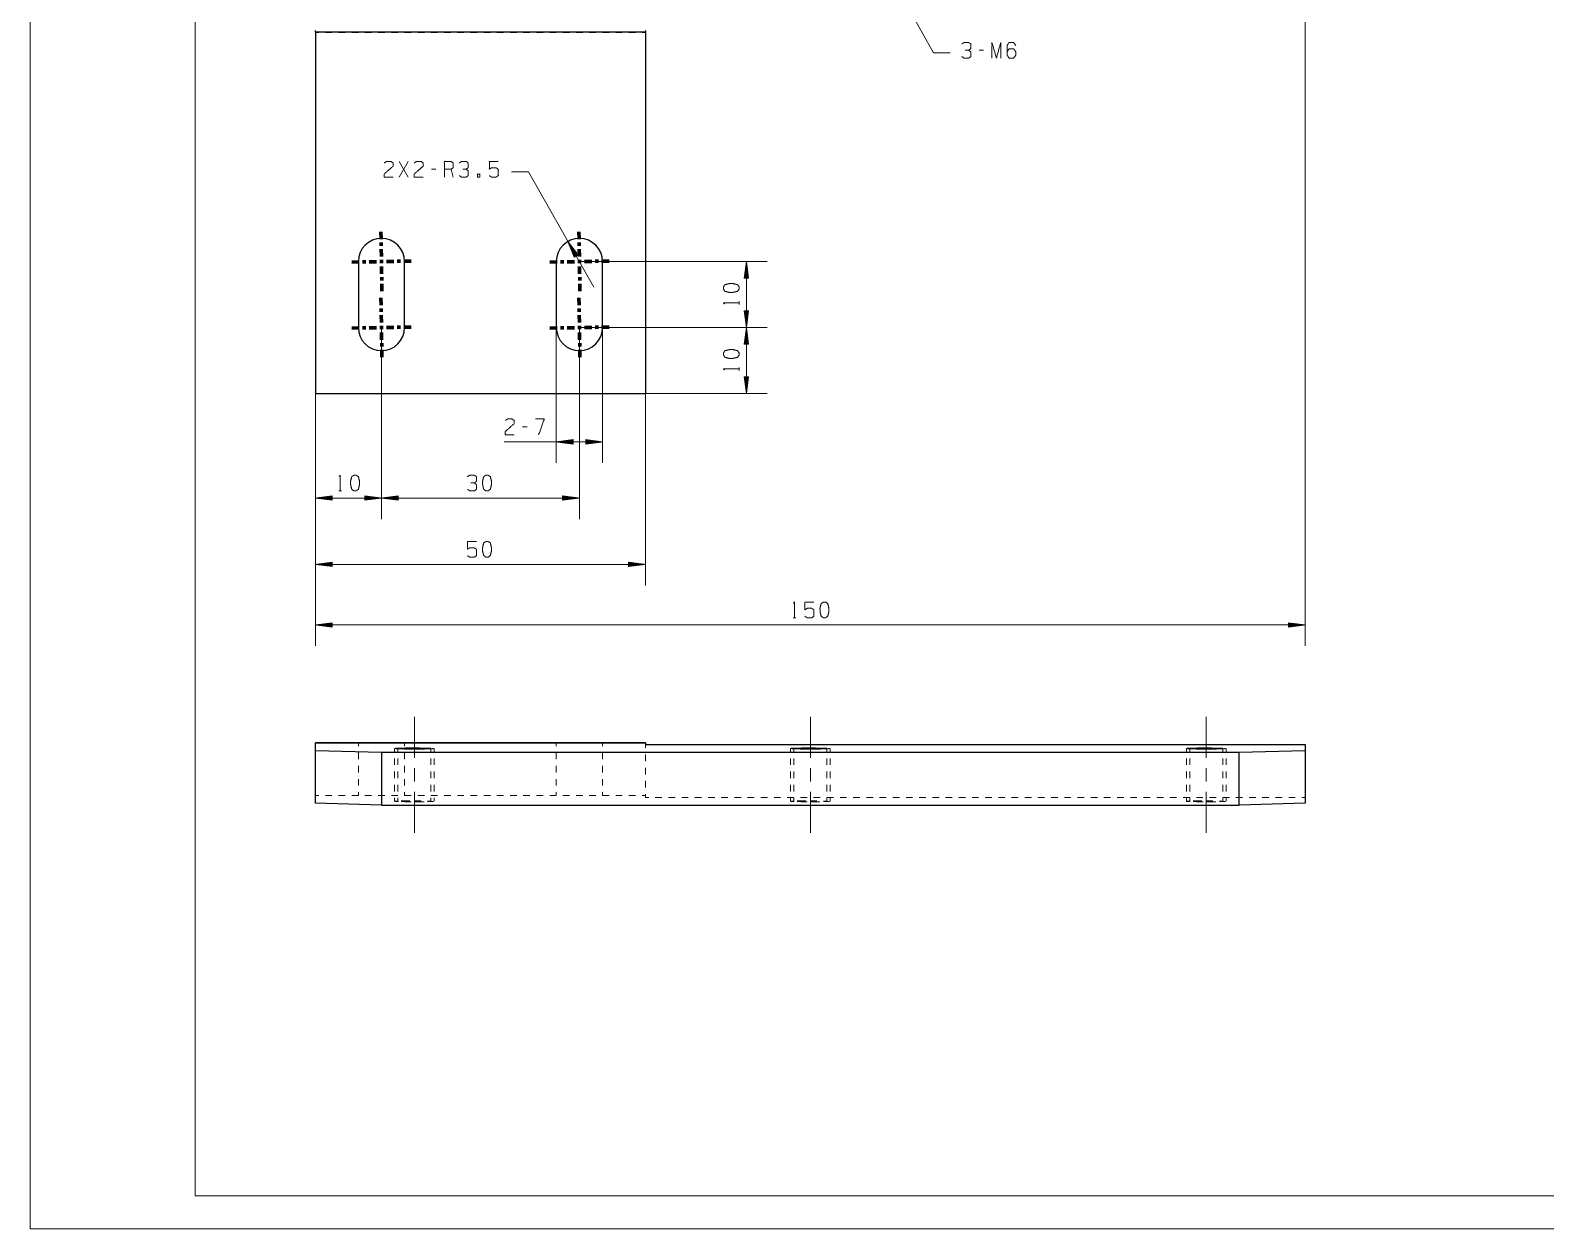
# Model space of a CAD drawing. Header units: millimetres. Extents: x 0 to 420, y 0 to 297.
# Drawn here: x 0 to 229.7, y 0 to 181.5 of the extents above; entities that cross this region are included whole.
import ezdxf

# ---------------------------------------------------------------- set-up
doc = ezdxf.new("R2010")
doc.units = ezdxf.units.MM
doc.layers.add('1', color=7, linetype='Continuous', true_color=0xffffff)

msp = doc.modelspace()

# ---------------------------------------------------------------- linework, layer by layer
at = {"layer": '1', "color": 132, "linetype": 'Continuous', "lineweight": 18}
for p, q in [((0, 297), (0, 0)), ((25, 292), (25, 5)), ((25, 5), (415, 5)), ((0, 0), (420, 0))]:
    msp.add_line(p, q, dxfattribs=at)
at = {"layer": '1', "color": 13, "linetype": 'Continuous', "lineweight": 18}
for p, q in [((136.89, 178.13), (119.69, 208.64)), ((193.22, 191.26), (193.22, 88.28)), ((136.89, 178.13), (139.43, 178.13)), ((75.49, 160.1), (72.95, 160.1)), ((85.41, 142.64), (75.49, 160.1)), ((83.04, 147.5), (81.49, 149.54)), ((81.49, 149.54), (82.45, 147.17)), ((82.72, 147.32), (81.56, 149.36)), ((82.77, 147.34), (81.61, 149.38)), ((82.68, 147.29), (81.71, 149)), ((82.81, 147.37), (81.84, 149.07)), ((82.63, 147.27), (81.86, 148.64)), ((82.59, 147.24), (82, 148.28)), ((82.86, 147.39), (82.08, 148.76)), ((82.55, 147.22), (82.15, 147.92)), ((82.5, 147.19), (82.3, 147.56)), ((82.9, 147.42), (82.31, 148.45)), ((82.46, 147.17), (82.44, 147.2)), ((82.46, 147.17), (82.44, 147.2)), ((82.45, 147.17), (83.04, 147.5)), ((82.94, 147.44), (82.55, 148.14)), ((82.99, 147.47), (82.78, 147.83)), ((83.03, 147.49), (83.02, 147.52)), ((83.03, 147.49), (83.02, 147.52)), ((83.22, 146.5), (111.7, 146.5)), ((108.53, 146.5), (108.19, 143.96)), ((108.3, 143.96), (108.3, 144.76)), ((108.35, 143.96), (108.35, 145.15)), ((108.4, 143.96), (108.4, 145.53)), ((108.45, 143.96), (108.45, 145.92)), ((108.5, 143.96), (108.5, 146.3)), ((108.86, 143.96), (108.53, 146.5)), ((108.53, 136.5), (108.53, 146.5)), ((108.55, 143.96), (108.55, 146.3)), ((108.6, 143.96), (108.6, 145.92)), ((108.65, 143.96), (108.65, 145.53)), ((108.7, 143.96), (108.7, 145.15)), ((108.76, 143.96), (108.76, 144.76)), ((108.19, 143.96), (108.86, 143.96)), ((108.2, 143.96), (108.2, 143.99)), ((108.2, 143.96), (108.2, 143.99)), ((108.25, 143.96), (108.25, 144.37)), ((108.81, 143.96), (108.81, 144.37)), ((108.86, 143.96), (108.86, 143.99)), ((108.86, 143.96), (108.86, 143.99)), ((108.19, 139.04), (108.53, 136.5)), ((108.86, 139.04), (108.19, 139.04)), ((108.2, 139.04), (108.2, 139)), ((108.2, 139.04), (108.2, 139)), ((108.25, 139.04), (108.25, 138.62)), ((108.3, 139.04), (108.3, 138.23)), ((108.35, 139.04), (108.35, 137.85)), ((108.4, 139.04), (108.4, 137.46)), ((108.45, 139.04), (108.45, 137.07)), ((108.5, 139.04), (108.5, 136.69)), ((108.53, 136.5), (108.86, 139.04)), ((108.55, 139.04), (108.55, 136.69)), ((108.6, 139.04), (108.6, 137.07)), ((108.65, 139.04), (108.65, 137.46)), ((108.7, 139.04), (108.7, 137.85)), ((108.76, 139.04), (108.76, 138.23)), ((108.81, 139.04), (108.81, 138.62)), ((108.86, 139.04), (108.86, 139)), ((108.86, 139.04), (108.86, 139)), ((53.22, 136.5), (53.22, 107.5)), ((53.22, 136.5), (53.22, 107.5)), ((79.72, 136.5), (79.72, 116.01)), ((83.22, 136.5), (111.7, 136.5)), ((83.22, 136.5), (111.7, 136.5)), ((83.22, 136.5), (83.22, 107.5)), ((86.72, 136.5), (86.72, 116.01)), ((108.53, 136.5), (108.19, 133.96)), ((108.4, 133.96), (108.4, 135.53)), ((108.45, 133.96), (108.45, 135.92)), ((108.5, 133.96), (108.5, 136.3)), ((108.86, 133.96), (108.53, 136.5)), ((108.53, 136.5), (108.53, 126.5)), ((108.55, 133.96), (108.55, 136.3)), ((108.6, 133.96), (108.6, 135.92)), ((108.65, 133.96), (108.65, 135.53)), ((108.19, 133.96), (108.86, 133.96)), ((108.2, 133.96), (108.2, 133.99)), ((108.2, 133.96), (108.2, 133.99)), ((108.25, 133.96), (108.25, 134.37)), ((108.3, 133.96), (108.3, 134.76)), ((108.35, 133.96), (108.35, 135.15)), ((108.7, 133.96), (108.7, 135.15)), ((108.76, 133.96), (108.76, 134.76)), ((108.81, 133.96), (108.81, 134.37)), ((108.86, 133.96), (108.86, 133.99)), ((108.86, 133.96), (108.86, 133.99)), ((108.19, 129.04), (108.53, 126.5)), ((108.86, 129.04), (108.19, 129.04)), ((108.2, 129.04), (108.2, 129)), ((108.2, 129.04), (108.2, 129)), ((108.25, 129.04), (108.25, 128.62)), ((108.3, 129.04), (108.3, 128.23)), ((108.35, 129.04), (108.35, 127.85)), ((108.4, 129.04), (108.4, 127.46)), ((108.45, 129.04), (108.45, 127.07)), ((108.5, 129.04), (108.5, 126.69)), ((108.53, 126.5), (108.86, 129.04)), ((108.55, 129.04), (108.55, 126.69)), ((108.6, 129.04), (108.6, 127.07)), ((108.65, 129.04), (108.65, 127.46)), ((108.7, 129.04), (108.7, 127.85)), ((108.76, 129.04), (108.76, 128.23)), ((108.81, 129.04), (108.81, 128.62)), ((108.86, 129.04), (108.86, 129)), ((108.86, 129.04), (108.86, 129)), ((43.22, 126.5), (43.22, 88.28)), ((43.22, 126.5), (43.22, 97.45)), ((43.22, 126.5), (43.22, 107.5)), ((93.22, 126.5), (111.7, 126.5)), ((93.22, 126.5), (93.22, 97.45)), ((82.26, 119.52), (79.72, 119.18)), ((82.26, 119.46), (81.84, 119.46)), ((82.26, 119.51), (82.23, 119.51)), ((82.26, 119.51), (82.23, 119.51)), ((82.26, 118.85), (82.26, 119.52)), ((84.18, 119.52), (84.18, 118.85)), ((86.72, 119.18), (84.18, 119.52)), ((84.18, 119.51), (84.21, 119.51)), ((84.18, 119.51), (84.21, 119.51)), ((84.18, 119.46), (84.6, 119.46)), ((86.72, 119.18), (71.82, 119.18)), ((79.72, 119.18), (82.26, 118.85)), ((82.26, 119.21), (79.91, 119.21)), ((82.26, 119.16), (79.91, 119.16)), ((82.26, 119.26), (80.3, 119.26)), ((82.26, 119.11), (80.3, 119.11)), ((82.26, 119.31), (80.68, 119.31)), ((82.26, 119.05), (80.68, 119.05)), ((82.26, 119.36), (81.07, 119.36)), ((82.26, 119), (81.07, 119)), ((82.26, 119.41), (81.46, 119.41)), ((82.26, 118.95), (81.46, 118.95)), ((82.26, 118.9), (81.84, 118.9)), ((82.26, 118.85), (82.23, 118.85)), ((82.26, 118.85), (82.23, 118.85)), ((84.18, 119.41), (84.98, 119.41)), ((84.18, 119.36), (85.37, 119.36)), ((84.18, 119.31), (85.75, 119.31)), ((84.18, 119.26), (86.14, 119.26)), ((84.18, 119.21), (86.53, 119.21)), ((84.18, 118.85), (86.72, 119.18)), ((84.18, 119.16), (86.53, 119.16)), ((84.18, 119.11), (86.14, 119.11)), ((84.18, 119.05), (85.75, 119.05)), ((84.18, 119), (85.37, 119)), ((84.18, 118.95), (84.98, 118.95)), ((84.18, 118.9), (84.6, 118.9)), ((84.18, 118.85), (84.21, 118.85)), ((84.18, 118.85), (84.21, 118.85)), ((45.76, 111.01), (43.22, 110.67)), ((43.22, 110.67), (45.76, 110.34)), ((53.22, 110.67), (43.22, 110.67)), ((45.76, 110.7), (43.41, 110.7)), ((45.76, 110.65), (43.41, 110.65)), ((45.76, 110.75), (43.8, 110.75)), ((45.76, 110.59), (43.8, 110.59)), ((45.76, 110.8), (44.18, 110.8)), ((45.76, 110.54), (44.18, 110.54)), ((45.76, 110.85), (44.57, 110.85)), ((45.76, 110.49), (44.57, 110.49)), ((45.76, 110.9), (44.96, 110.9)), ((45.76, 110.44), (44.96, 110.44)), ((45.76, 110.95), (45.34, 110.95)), ((45.76, 110.39), (45.34, 110.39)), ((45.76, 111), (45.73, 111)), ((45.76, 111), (45.73, 111)), ((45.76, 110.34), (45.73, 110.34)), ((45.76, 110.34), (45.73, 110.34)), ((45.76, 110.34), (45.76, 111.01)), ((50.68, 111.01), (50.68, 110.34)), ((53.22, 110.67), (50.68, 111.01)), ((50.68, 111), (50.71, 111)), ((50.68, 111), (50.71, 111)), ((50.68, 110.95), (51.1, 110.95)), ((50.68, 110.9), (51.48, 110.9)), ((50.68, 110.85), (51.87, 110.85)), ((50.68, 110.8), (52.25, 110.8)), ((50.68, 110.75), (52.64, 110.75)), ((50.68, 110.7), (53.03, 110.7)), ((50.68, 110.34), (53.22, 110.67)), ((50.68, 110.65), (53.03, 110.65)), ((50.68, 110.59), (52.64, 110.59)), ((50.68, 110.54), (52.25, 110.54)), ((50.68, 110.49), (51.87, 110.49)), ((50.68, 110.44), (51.48, 110.44)), ((50.68, 110.39), (51.1, 110.39)), ((50.68, 110.34), (50.71, 110.34)), ((50.68, 110.34), (50.71, 110.34)), ((55.76, 111.01), (53.22, 110.67)), ((53.22, 110.67), (55.76, 110.34)), ((53.22, 110.67), (83.22, 110.67)), ((55.76, 110.7), (53.41, 110.7)), ((55.76, 110.65), (53.41, 110.65)), ((55.76, 110.75), (53.8, 110.75)), ((55.76, 110.59), (53.8, 110.59)), ((55.76, 110.8), (54.18, 110.8)), ((55.76, 110.54), (54.18, 110.54)), ((55.76, 110.85), (54.57, 110.85)), ((55.76, 110.49), (54.57, 110.49)), ((55.76, 110.9), (54.96, 110.9)), ((55.76, 110.44), (54.96, 110.44)), ((55.76, 110.95), (55.34, 110.95)), ((55.76, 110.39), (55.34, 110.39)), ((55.76, 111), (55.73, 111)), ((55.76, 111), (55.73, 111)), ((55.76, 110.34), (55.73, 110.34)), ((55.76, 110.34), (55.73, 110.34)), ((55.76, 110.34), (55.76, 111.01)), ((80.68, 111.01), (80.68, 110.34)), ((83.22, 110.67), (80.68, 111.01)), ((80.68, 111), (80.71, 111)), ((80.68, 111), (80.71, 111)), ((80.68, 110.95), (81.1, 110.95)), ((80.68, 110.9), (81.48, 110.9)), ((80.68, 110.85), (81.87, 110.85)), ((80.68, 110.8), (82.25, 110.8)), ((80.68, 110.75), (82.64, 110.75)), ((80.68, 110.7), (83.03, 110.7)), ((80.68, 110.34), (83.22, 110.67)), ((80.68, 110.65), (83.03, 110.65)), ((80.68, 110.59), (82.64, 110.59)), ((80.68, 110.54), (82.25, 110.54)), ((80.68, 110.49), (81.87, 110.49)), ((80.68, 110.44), (81.48, 110.44)), ((80.68, 110.39), (81.1, 110.39)), ((80.68, 110.34), (80.71, 110.34)), ((80.68, 110.34), (80.71, 110.34)), ((45.76, 100.96), (43.22, 100.63)), ((43.22, 100.63), (45.76, 100.29)), ((93.22, 100.63), (43.22, 100.63)), ((45.76, 100.65), (43.41, 100.65)), ((45.76, 100.6), (43.41, 100.6)), ((45.76, 100.7), (43.8, 100.7)), ((45.76, 100.55), (43.8, 100.55)), ((45.76, 100.75), (44.18, 100.75)), ((45.76, 100.5), (44.18, 100.5)), ((45.76, 100.81), (44.57, 100.81)), ((45.76, 100.45), (44.57, 100.45)), ((45.76, 100.86), (44.96, 100.86)), ((45.76, 100.4), (44.96, 100.4)), ((45.76, 100.91), (45.34, 100.91)), ((45.76, 100.35), (45.34, 100.35)), ((45.76, 100.96), (45.73, 100.96)), ((45.76, 100.96), (45.73, 100.96)), ((45.76, 100.3), (45.73, 100.3)), ((45.76, 100.3), (45.73, 100.3)), ((45.76, 100.29), (45.76, 100.96)), ((90.68, 100.96), (90.71, 100.96)), ((90.68, 100.96), (90.71, 100.96)), ((90.68, 100.96), (90.68, 100.29)), ((93.22, 100.63), (90.68, 100.96)), ((90.68, 100.91), (91.1, 100.91)), ((90.68, 100.86), (91.48, 100.86)), ((90.68, 100.81), (91.87, 100.81)), ((90.68, 100.75), (92.25, 100.75)), ((90.68, 100.7), (92.64, 100.7)), ((90.68, 100.65), (93.03, 100.65)), ((90.68, 100.29), (93.22, 100.63)), ((90.68, 100.6), (93.03, 100.6)), ((90.68, 100.55), (92.64, 100.55)), ((90.68, 100.5), (92.25, 100.5)), ((90.68, 100.45), (91.87, 100.45)), ((90.68, 100.4), (91.48, 100.4)), ((90.68, 100.35), (91.1, 100.35)), ((90.68, 100.3), (90.71, 100.3)), ((90.68, 100.3), (90.71, 100.3)), ((45.76, 91.78), (43.22, 91.45)), ((43.22, 91.45), (45.76, 91.12)), ((43.22, 91.45), (193.22, 91.45)), ((45.76, 91.48), (43.41, 91.48)), ((45.76, 91.43), (43.41, 91.43)), ((45.76, 91.53), (43.8, 91.53)), ((45.76, 91.37), (43.8, 91.37)), ((45.76, 91.58), (44.18, 91.58)), ((45.76, 91.32), (44.18, 91.32)), ((45.76, 91.63), (44.57, 91.63)), ((45.76, 91.27), (44.57, 91.27)), ((45.76, 91.68), (44.96, 91.68)), ((45.76, 91.22), (44.96, 91.22)), ((45.76, 91.73), (45.34, 91.73)), ((45.76, 91.17), (45.34, 91.17)), ((45.76, 91.78), (45.73, 91.78)), ((45.76, 91.78), (45.73, 91.78)), ((45.76, 91.12), (45.73, 91.12)), ((45.76, 91.12), (45.73, 91.12)), ((45.76, 91.12), (45.76, 91.78)), ((190.68, 91.78), (190.71, 91.78)), ((190.68, 91.78), (190.71, 91.78)), ((190.68, 91.78), (190.68, 91.12)), ((193.22, 91.45), (190.68, 91.78)), ((190.68, 91.73), (191.1, 91.73)), ((190.68, 91.68), (191.48, 91.68)), ((190.68, 91.63), (191.87, 91.63)), ((190.68, 91.58), (192.25, 91.58)), ((190.68, 91.53), (192.64, 91.53)), ((190.68, 91.48), (193.03, 91.48)), ((190.68, 91.12), (193.22, 91.45)), ((190.68, 91.43), (193.03, 91.43)), ((190.68, 91.37), (192.64, 91.37)), ((190.68, 91.32), (192.25, 91.32)), ((190.68, 91.27), (191.87, 91.27)), ((190.68, 91.22), (191.48, 91.22)), ((190.68, 91.17), (191.1, 91.17)), ((190.68, 91.12), (190.71, 91.12)), ((190.68, 91.12), (190.71, 91.12))]:
    msp.add_line(p, q, dxfattribs=at)
at = {"layer": '1', "color": 30, "linetype": 'Continuous', "lineweight": 25}
for p, q in [((93.22, 181.24), (43.22, 181.24)), ((43.22, 181.24), (43.22, 126.5)), ((93.22, 181.24), (93.22, 126.5)), ((49.72, 146.5), (49.72, 136.5)), ((56.72, 136.5), (56.72, 146.5)), ((79.72, 146.5), (79.72, 136.5)), ((86.72, 136.5), (86.72, 146.5)), ((43.22, 126.5), (93.22, 126.5)), ((43.22, 73.61), (93.22, 73.61)), ((93.22, 73.6), (43.22, 73.6)), ((43.22, 72.45), (43.22, 73.6)), ((93.22, 73.6), (93.22, 73.32)), ((43.22, 64.45), (43.22, 72.45)), ((43.22, 72.45), (53.22, 72.16)), ((53.22, 72.16), (53.22, 64.16)), ((53.22, 72.16), (183.22, 72.16)), ((93.22, 73.32), (193.22, 73.32)), ((183.22, 72.16), (193.22, 72.45)), ((183.22, 64.16), (183.22, 72.16)), ((193.22, 73.32), (193.22, 72.45)), ((193.22, 72.45), (193.22, 64.45)), ((53.22, 64.16), (43.22, 64.45)), ((193.22, 64.45), (183.22, 64.16)), ((53.22, 64.16), (183.22, 64.16))]:
    msp.add_line(p, q, dxfattribs=at)
at = {"layer": '1', "color": 43, "linetype": 'Continuous', "lineweight": 18}
for p, q in [((43.22, 181.21), (43.72, 181.21)), ((44.72, 181.21), (45.72, 181.21)), ((46.72, 181.21), (47.72, 181.21)), ((48.72, 181.21), (49.72, 181.21)), ((50.72, 181.21), (51.72, 181.21)), ((52.72, 181.21), (53.72, 181.21)), ((54.72, 181.21), (55.72, 181.21)), ((56.72, 181.21), (57.72, 181.21)), ((58.72, 181.21), (59.72, 181.21)), ((60.72, 181.21), (61.72, 181.21)), ((62.72, 181.21), (63.72, 181.21)), ((64.72, 181.21), (65.72, 181.21)), ((66.72, 181.21), (67.72, 181.21)), ((68.72, 181.21), (69.72, 181.21)), ((70.72, 181.21), (71.72, 181.21)), ((72.72, 181.21), (73.72, 181.21)), ((74.72, 181.21), (75.72, 181.21)), ((76.72, 181.21), (77.72, 181.21)), ((78.72, 181.21), (79.72, 181.21)), ((80.72, 181.21), (81.72, 181.21)), ((82.72, 181.21), (83.72, 181.21)), ((84.72, 181.21), (85.72, 181.21)), ((86.72, 181.21), (87.72, 181.21)), ((88.72, 181.21), (89.72, 181.21)), ((90.72, 181.21), (91.72, 181.21)), ((92.72, 181.21), (93.22, 181.21)), ((49.72, 73.61), (49.72, 73.11)), ((56.72, 73.61), (56.72, 73.11)), ((79.72, 73.61), (79.72, 73.11)), ((86.72, 73.61), (86.72, 73.11)), ((49.72, 72.11), (49.72, 71.11)), ((55.22, 72.74), (55.22, 72.24)), ((55.22, 71.24), (55.22, 70.24)), ((55.72, 72.74), (55.72, 72.24)), ((55.72, 71.24), (55.72, 70.24)), ((56.72, 72.11), (56.72, 71.11)), ((60.72, 72.24), (60.72, 72.74)), ((60.72, 70.24), (60.72, 71.24)), ((61.22, 72.74), (61.22, 72.24)), ((61.22, 71.24), (61.22, 70.24)), ((79.72, 72.11), (79.72, 71.11)), ((86.72, 72.11), (86.72, 71.11)), ((93.22, 73.32), (93.22, 72.82)), ((93.22, 71.82), (93.22, 70.82)), ((115.22, 72.74), (115.22, 72.24)), ((115.22, 71.24), (115.22, 70.24)), ((115.72, 72.74), (115.72, 72.24)), ((115.72, 71.24), (115.72, 70.24)), ((120.72, 72.24), (120.72, 72.74)), ((120.72, 70.24), (120.72, 71.24)), ((121.22, 72.74), (121.22, 72.24)), ((121.22, 71.24), (121.22, 70.24)), ((175.22, 72.74), (175.22, 72.24)), ((175.22, 71.24), (175.22, 70.24)), ((175.72, 72.74), (175.72, 72.24)), ((175.72, 71.24), (175.72, 70.24)), ((180.72, 72.24), (180.72, 72.74)), ((180.72, 70.24), (180.72, 71.24)), ((181.22, 72.74), (181.22, 72.24)), ((181.22, 71.24), (181.22, 70.24)), ((49.72, 70.11), (49.72, 69.11)), ((55.22, 69.24), (55.22, 68.24)), ((55.72, 69.24), (55.72, 68.24)), ((56.72, 70.11), (56.72, 69.11)), ((60.72, 68.24), (60.72, 69.24)), ((61.22, 69.24), (61.22, 68.24)), ((79.72, 70.11), (79.72, 69.11)), ((86.72, 70.11), (86.72, 69.11)), ((93.22, 69.82), (93.22, 68.82)), ((115.22, 69.24), (115.22, 68.24)), ((115.72, 69.24), (115.72, 68.24)), ((120.72, 68.24), (120.72, 69.24)), ((121.22, 69.24), (121.22, 68.24)), ((175.22, 69.24), (175.22, 68.24)), ((175.72, 69.24), (175.72, 68.24)), ((180.72, 68.24), (180.72, 69.24)), ((181.22, 69.24), (181.22, 68.24)), ((49.72, 68.11), (49.72, 67.11)), ((55.22, 67.24), (55.22, 66.24)), ((55.72, 67.24), (55.72, 66.24)), ((56.72, 68.11), (56.72, 67.11)), ((60.72, 66.24), (60.72, 67.24)), ((61.22, 67.24), (61.22, 66.24)), ((79.72, 68.11), (79.72, 67.11)), ((86.72, 68.11), (86.72, 67.11)), ((93.22, 67.82), (93.22, 66.82)), ((115.22, 67.24), (115.22, 66.24)), ((115.72, 67.24), (115.72, 66.24)), ((120.72, 66.24), (120.72, 67.24)), ((121.22, 67.24), (121.22, 66.24)), ((175.22, 67.24), (175.22, 66.24)), ((175.72, 67.24), (175.72, 66.24)), ((180.72, 66.24), (180.72, 67.24)), ((181.22, 67.24), (181.22, 66.24)), ((43.72, 65.61), (43.22, 65.61)), ((43.22, 65.6), (43.72, 65.6)), ((45.72, 65.61), (44.72, 65.61)), ((44.72, 65.6), (45.72, 65.6)), ((47.72, 65.61), (46.72, 65.61)), ((46.72, 65.6), (47.72, 65.6)), ((49.72, 65.61), (48.72, 65.61)), ((48.72, 65.6), (49.72, 65.6)), ((49.72, 66.11), (49.72, 65.61)), ((51.72, 65.61), (50.72, 65.61)), ((50.72, 65.6), (51.72, 65.6)), ((53.72, 65.61), (52.72, 65.61)), ((52.72, 65.6), (53.72, 65.6)), ((55.72, 65.61), (54.72, 65.61)), ((54.72, 65.6), (55.72, 65.6)), ((55.22, 65.24), (55.22, 64.74)), ((55.72, 65.24), (55.72, 64.74)), ((56.72, 66.11), (56.72, 65.61)), ((57.72, 65.61), (56.72, 65.61)), ((56.72, 65.6), (57.72, 65.6)), ((59, 64.83), (58.51, 64.83)), ((59.72, 65.61), (58.72, 65.61)), ((58.72, 65.6), (59.72, 65.6)), ((61.72, 65.61), (60.72, 65.61)), ((60.72, 65.6), (61.72, 65.6)), ((60.72, 64.74), (60.72, 65.24)), ((61.22, 65.24), (61.22, 64.74)), ((63.72, 65.61), (62.72, 65.61)), ((62.72, 65.6), (63.72, 65.6)), ((65.72, 65.61), (64.72, 65.61)), ((64.72, 65.6), (65.72, 65.6)), ((67.72, 65.61), (66.72, 65.61)), ((66.72, 65.6), (67.72, 65.6)), ((69.72, 65.61), (68.72, 65.61)), ((68.72, 65.6), (69.72, 65.6)), ((71.72, 65.61), (70.72, 65.61)), ((70.72, 65.6), (71.72, 65.6)), ((73.72, 65.61), (72.72, 65.61)), ((72.72, 65.6), (73.72, 65.6)), ((75.72, 65.61), (74.72, 65.61)), ((74.72, 65.6), (75.72, 65.6)), ((77.72, 65.61), (76.72, 65.61)), ((76.72, 65.6), (77.72, 65.6)), ((79.72, 65.61), (78.72, 65.61)), ((78.72, 65.6), (79.72, 65.6)), ((79.72, 66.11), (79.72, 65.61)), ((81.72, 65.61), (80.72, 65.61)), ((80.72, 65.6), (81.72, 65.6)), ((83.72, 65.61), (82.72, 65.61)), ((82.72, 65.6), (83.72, 65.6)), ((85.72, 65.61), (84.72, 65.61)), ((84.72, 65.6), (85.72, 65.6)), ((86.72, 66.11), (86.72, 65.61)), ((87.72, 65.61), (86.72, 65.61)), ((86.72, 65.6), (87.72, 65.6)), ((89.72, 65.61), (88.72, 65.61)), ((88.72, 65.6), (89.72, 65.6)), ((91.72, 65.61), (90.72, 65.61)), ((90.72, 65.6), (91.72, 65.6)), ((93.22, 65.61), (92.72, 65.61)), ((92.72, 65.6), (93.22, 65.6)), ((93.22, 65.82), (93.22, 65.32)), ((93.72, 65.32), (93.22, 65.32)), ((95.72, 65.32), (94.72, 65.32)), ((97.72, 65.32), (96.72, 65.32)), ((99.72, 65.32), (98.72, 65.32)), ((101.72, 65.32), (100.72, 65.32)), ((103.72, 65.32), (102.72, 65.32)), ((105.72, 65.32), (104.72, 65.32)), ((107.72, 65.32), (106.72, 65.32)), ((109.72, 65.32), (108.72, 65.32)), ((111.72, 65.32), (110.72, 65.32)), ((113.72, 65.32), (112.72, 65.32)), ((115.72, 65.32), (114.72, 65.32)), ((115.22, 65.24), (115.22, 64.74)), ((115.72, 65.24), (115.72, 64.74)), ((117.72, 65.32), (116.72, 65.32)), ((119, 64.83), (118.51, 64.83)), ((119.72, 65.32), (118.72, 65.32)), ((121.72, 65.32), (120.72, 65.32)), ((120.72, 64.74), (120.72, 65.24)), ((121.22, 65.24), (121.22, 64.74)), ((123.72, 65.32), (122.72, 65.32)), ((125.72, 65.32), (124.72, 65.32)), ((127.72, 65.32), (126.72, 65.32)), ((129.72, 65.32), (128.72, 65.32)), ((131.72, 65.32), (130.72, 65.32)), ((133.72, 65.32), (132.72, 65.32)), ((135.72, 65.32), (134.72, 65.32)), ((137.72, 65.32), (136.72, 65.32)), ((139.72, 65.32), (138.72, 65.32)), ((141.72, 65.32), (140.72, 65.32)), ((143.72, 65.32), (142.72, 65.32)), ((145.72, 65.32), (144.72, 65.32)), ((147.72, 65.32), (146.72, 65.32)), ((149.72, 65.32), (148.72, 65.32)), ((151.72, 65.32), (150.72, 65.32)), ((153.72, 65.32), (152.72, 65.32)), ((155.72, 65.32), (154.72, 65.32)), ((157.72, 65.32), (156.72, 65.32)), ((159.72, 65.32), (158.72, 65.32)), ((161.72, 65.32), (160.72, 65.32)), ((163.72, 65.32), (162.72, 65.32)), ((165.72, 65.32), (164.72, 65.32)), ((167.72, 65.32), (166.72, 65.32)), ((169.72, 65.32), (168.72, 65.32)), ((171.72, 65.32), (170.72, 65.32)), ((173.72, 65.32), (172.72, 65.32)), ((175.72, 65.32), (174.72, 65.32)), ((175.22, 65.24), (175.22, 64.74)), ((175.72, 65.24), (175.72, 64.74)), ((177.72, 65.32), (176.72, 65.32)), ((179, 64.83), (178.51, 64.83)), ((179.72, 65.32), (178.72, 65.32)), ((181.72, 65.32), (180.72, 65.32)), ((180.72, 64.74), (180.72, 65.24)), ((181.22, 65.24), (181.22, 64.74)), ((183.72, 65.32), (182.72, 65.32)), ((185.72, 65.32), (184.72, 65.32)), ((187.72, 65.32), (186.72, 65.32)), ((189.72, 65.32), (188.72, 65.32)), ((191.72, 65.32), (190.72, 65.32)), ((193.22, 65.32), (192.72, 65.32))]:
    msp.add_line(p, q, dxfattribs=at)
at = {"layer": '1', "color": 95, "linetype": 'Continuous', "lineweight": 18}
for p, q in [((144.48, 178.51), (143.81, 178.51)), ((57.27, 159.29), (55.92, 161.66)), ((55.92, 159.29), (57.27, 161.66)), ((61.48, 160.49), (60.81, 160.49)), ((64.1, 159.29), (63.76, 160.49)), ((107.43, 140.01), (107.43, 140.44)), ((107.43, 130.01), (107.43, 130.44)), ((75.28, 121.47), (74.61, 121.47)), ((46.74, 111.76), (47.16, 111.76)), ((115.6, 92.54), (116.02, 92.54))]:
    msp.add_line(p, q, dxfattribs=at)
at = {"layer": '1', "color": 252, "linetype": 'Continuous', "lineweight": 70}
for p, q in [((53.16, 149.87), (53.14, 150.99)), ((53.18, 148.87), (53.17, 149.37)), ((83.16, 149.87), (83.14, 150.99)), ((83.18, 148.87), (83.17, 149.37)), ((53.21, 147.25), (53.19, 148.37)), ((83.21, 147.25), (83.19, 148.37)), ((49.84, 146.44), (48.72, 146.42)), ((50.84, 146.46), (50.34, 146.45)), ((52.47, 146.48), (51.34, 146.46)), ((53.47, 146.5), (52.97, 146.49)), ((53.22, 146.25), (53.22, 146.75)), ((53.23, 145.75), (53.25, 144.62)), ((53.97, 146.51), (55.09, 146.53)), ((55.59, 146.54), (56.09, 146.54)), ((56.59, 146.55), (57.72, 146.57)), ((79.84, 146.44), (78.72, 146.42)), ((80.84, 146.46), (80.34, 146.45)), ((82.47, 146.48), (81.34, 146.46)), ((83.47, 146.5), (82.97, 146.49)), ((83.22, 146.25), (83.22, 146.75)), ((83.23, 145.75), (83.25, 144.62)), ((83.97, 146.51), (85.09, 146.53)), ((85.59, 146.54), (86.09, 146.54)), ((86.59, 146.55), (87.72, 146.57)), ((53.26, 144.12), (53.27, 143.62)), ((53.28, 143.12), (53.29, 142)), ((83.26, 144.12), (83.27, 143.62)), ((83.28, 143.12), (83.29, 142)), ((53.16, 139.87), (53.14, 140.99)), ((83.16, 139.87), (83.14, 140.99)), ((53.18, 138.87), (53.17, 139.37)), ((53.21, 137.25), (53.19, 138.37)), ((83.18, 138.87), (83.17, 139.37)), ((83.21, 137.25), (83.19, 138.37)), ((49.84, 136.44), (48.72, 136.42)), ((50.84, 136.46), (50.34, 136.45)), ((52.47, 136.48), (51.34, 136.46)), ((53.47, 136.5), (52.97, 136.49)), ((53.22, 136.25), (53.22, 136.75)), ((53.23, 135.75), (53.25, 134.62)), ((53.97, 136.51), (55.09, 136.53)), ((55.59, 136.54), (56.09, 136.54)), ((56.59, 136.55), (57.72, 136.57)), ((79.84, 136.44), (78.72, 136.42)), ((80.84, 136.46), (80.34, 136.45)), ((82.47, 136.48), (81.34, 136.46)), ((83.47, 136.5), (82.97, 136.49)), ((83.22, 136.25), (83.22, 136.75)), ((83.23, 135.75), (83.25, 134.62)), ((83.97, 136.51), (85.09, 136.53)), ((85.59, 136.54), (86.09, 136.54)), ((86.59, 136.55), (87.72, 136.57)), ((53.26, 134.12), (53.27, 133.62)), ((83.26, 134.12), (83.27, 133.62)), ((53.28, 133.12), (53.29, 132)), ((83.28, 133.12), (83.29, 132))]:
    msp.add_line(p, q, dxfattribs=at)
at = {"layer": '1', "color": 252, "linetype": 'Continuous', "lineweight": 18}
for p, q in [((58.22, 67.74), (58.22, 69.74)), ((118.22, 67.74), (118.22, 69.74)), ((178.22, 67.74), (178.22, 69.74))]:
    msp.add_line(p, q, dxfattribs=at)
at = {"layer": '1', "color": 30, "linetype": 'Continuous', "lineweight": 25}
for centre, start, end in [((53.22, 146.5), 0, 180), ((83.22, 146.5), 0, 180), ((53.22, 136.5), 180, 0), ((83.22, 136.5), 180, 0)]:
    msp.add_arc(centre, 3.5, start, end, dxfattribs=at)
for points in [[(43.22, 181.24), (43.22, 181.52)], [(93.22, 181.52), (93.22, 181.24)], [(43.22, 73.6), (43.22, 73.61)], [(93.22, 73.61), (93.22, 73.6)]]:
    msp.add_open_spline(points, degree=1, dxfattribs=at)
at = {"layer": '1', "color": 95, "linetype": 'Continuous', "lineweight": 18}
for points, knots in [([(142.2, 178.51), (142.54, 178.74), (142.54, 179.46), (142.2, 179.69), (141.52, 179.69), (141.18, 179.46)], [0, 0, 0.153875, 0.429853, 0.583728, 0.846125, 1, 1]), ([(145.75, 177.31), (145.75, 179.69), (146.42, 177.31), (147.09, 179.69), (147.09, 177.31)], [0, 0, 0.245192, 0.5, 0.754808, 1, 1]), ([(148.03, 178.26), (148.34, 178.74), (149.03, 178.74), (149.37, 178.26), (149.37, 177.79), (149.03, 177.31), (148.34, 177.31), (148.03, 177.79), (148.03, 179.21), (148.34, 179.69), (149.03, 179.69), (149.37, 179.21)], [0, 0, 0.076964, 0.169761, 0.248075, 0.312018, 0.390331, 0.483128, 0.560093, 0.751925, 0.82889, 0.921687, 1, 1]), ([(141.2, 177.54), (141.52, 177.31), (142.2, 177.31), (142.54, 177.54), (142.54, 178.26), (142.2, 178.51), (141.69, 178.51)], [0, 0, 0.124121, 0.343688, 0.472446, 0.703377, 0.836734, 1, 1]), ([(53.65, 161.44), (53.97, 161.66), (54.66, 161.66), (54.99, 161.44), (54.99, 160.96), (53.63, 159.76), (53.65, 159.29), (54.99, 159.29)], [0, 0, 0.069692, 0.192977, 0.265274, 0.350227, 0.67474, 0.759752, 1, 1]), ([(58.2, 161.44), (58.52, 161.66), (59.21, 161.66), (59.54, 161.44), (59.54, 160.96), (58.18, 159.76), (58.2, 159.29), (59.54, 159.29)], [0, 0, 0.069693, 0.192977, 0.265273, 0.350227, 0.674741, 0.759753, 1, 1]), ([(62.75, 159.29), (62.75, 161.66), (63.76, 161.66), (64.1, 161.44), (64.1, 160.71), (63.76, 160.49), (62.75, 160.49)], [0, 0, 0.400951, 0.571035, 0.639278, 0.761673, 0.829916, 1, 1]), ([(66.04, 160.49), (66.37, 160.71), (66.37, 161.44), (66.04, 161.66), (65.35, 161.66), (65.01, 161.44)], [0, 0, 0.153876, 0.429853, 0.583729, 0.846126, 1, 1]), ([(69.57, 159.51), (69.9, 159.29), (70.59, 159.29), (70.93, 159.51), (70.93, 160.46), (70.59, 160.71), (69.9, 160.71), (69.57, 160.49), (69.57, 161.66), (70.93, 161.66)], [0, 0, 0.062229, 0.168344, 0.230572, 0.376816, 0.441265, 0.54738, 0.609609, 0.79049, 1, 1]), ([(65.03, 159.51), (65.35, 159.29), (66.04, 159.29), (66.37, 159.51), (66.37, 160.24), (66.04, 160.49), (65.53, 160.49)], [0, 0, 0.124121, 0.343687, 0.472446, 0.703377, 0.836733, 1, 1]), ([(67.8, 159.29), (68.14, 159.29), (68.14, 159.76), (67.8, 159.76), (67.8, 159.29)], [0, 0, 0.207088, 0.5, 0.707088, 1, 1]), ([(107.43, 142.66), (107.18, 143), (106.48, 143.17), (106.01, 143.17), (105.28, 143), (105.06, 142.66), (105.06, 142.33), (105.28, 141.99), (106.01, 141.81), (106.48, 141.83), (107.18, 141.99), (107.43, 142.33), (107.43, 142.66)], [0, 0, 0.067526, 0.183971, 0.260583, 0.380943, 0.446141, 0.500306, 0.565504, 0.685863, 0.762528, 0.878309, 0.945835, 1, 1]), ([(105.26, 140.08), (105.06, 140.23), (107.43, 140.23)], [0, 0, 0.093489, 1, 1]), ([(107.43, 132.66), (107.18, 133), (106.48, 133.17), (106.01, 133.17), (105.28, 133), (105.06, 132.66), (105.06, 132.33), (105.28, 131.99), (106.01, 131.81), (106.48, 131.83), (107.18, 131.99), (107.43, 132.33), (107.43, 132.66)], [0, 0, 0.067526, 0.183971, 0.260583, 0.380943, 0.446141, 0.500306, 0.565504, 0.685863, 0.762528, 0.878309, 0.945835, 1, 1]), ([(105.26, 130.08), (105.06, 130.23), (107.43, 130.23)], [0, 0, 0.093489, 1, 1]), ([(72, 122.42), (72.31, 122.65), (73, 122.65), (73.34, 122.42), (73.34, 121.95), (71.98, 120.75), (72, 120.27), (73.34, 120.27)], [0, 0, 0.069692, 0.192977, 0.265274, 0.350227, 0.67474, 0.759752, 1, 1]), ([(77.04, 120.27), (77.89, 122.65), (76.55, 122.65)], [0, 0, 0.652471, 1, 1]), ([(46.81, 113.94), (46.95, 114.14), (46.95, 111.76)], [0, 0, 0.093491, 1, 1]), ([(49.39, 111.76), (49.72, 112.01), (49.9, 112.71), (49.9, 113.19), (49.72, 113.91), (49.39, 114.14), (49.05, 114.14), (48.71, 113.91), (48.54, 113.19), (48.55, 112.71), (48.71, 112.01), (49.05, 111.76), (49.39, 111.76)], [0, 0, 0.067525, 0.183971, 0.260583, 0.380943, 0.446141, 0.500306, 0.565504, 0.685864, 0.762529, 0.87831, 0.945835, 1, 1]), ([(67.29, 112.96), (67.62, 113.19), (67.62, 113.91), (67.29, 114.14), (66.6, 114.14), (66.26, 113.91)], [0, 0, 0.153875, 0.429856, 0.583731, 0.846126, 1, 1]), ([(66.28, 111.99), (66.6, 111.76), (67.29, 111.76), (67.62, 111.99), (67.62, 112.71), (67.29, 112.96), (66.77, 112.96)], [0, 0, 0.124121, 0.343687, 0.472446, 0.703377, 0.836733, 1, 1]), ([(69.39, 111.76), (69.72, 112.01), (69.9, 112.71), (69.9, 113.19), (69.72, 113.91), (69.39, 114.14), (69.05, 114.14), (68.71, 113.91), (68.54, 113.19), (68.55, 112.71), (68.71, 112.01), (69.05, 111.76), (69.39, 111.76)], [0, 0, 0.067525, 0.183971, 0.260583, 0.380943, 0.446141, 0.500306, 0.565504, 0.685864, 0.762529, 0.87831, 0.945835, 1, 1]), ([(66.26, 101.94), (66.6, 101.72), (67.29, 101.72), (67.62, 101.94), (67.62, 102.89), (67.29, 103.14), (66.6, 103.14), (66.26, 102.92), (66.26, 104.09), (67.62, 104.09)], [0, 0, 0.062228, 0.168343, 0.230572, 0.376816, 0.441266, 0.547381, 0.609609, 0.79049, 1, 1]), ([(69.39, 101.72), (69.72, 101.97), (69.9, 102.67), (69.9, 103.14), (69.72, 103.87), (69.39, 104.09), (69.05, 104.09), (68.71, 103.87), (68.54, 103.14), (68.55, 102.67), (68.71, 101.97), (69.05, 101.72), (69.39, 101.72)], [0, 0, 0.067526, 0.183971, 0.260584, 0.380943, 0.446141, 0.500306, 0.565504, 0.685863, 0.762529, 0.878309, 0.945835, 1, 1]), ([(115.67, 94.72), (115.81, 94.92), (115.81, 92.54)], [0, 0, 0.093491, 1, 1]), ([(117.4, 92.77), (117.73, 92.54), (118.42, 92.54), (118.76, 92.77), (118.76, 93.72), (118.42, 93.97), (117.73, 93.97), (117.4, 93.74), (117.4, 94.92), (118.76, 94.92)], [0, 0, 0.062228, 0.168343, 0.230571, 0.376816, 0.441265, 0.547381, 0.609609, 0.79049, 1, 1]), ([(120.52, 92.54), (120.86, 92.79), (121.04, 93.49), (121.04, 93.97), (120.86, 94.69), (120.52, 94.92), (120.19, 94.92), (119.85, 94.69), (119.68, 93.97), (119.69, 93.49), (119.85, 92.79), (120.19, 92.54), (120.52, 92.54)], [0, 0, 0.067526, 0.183971, 0.260584, 0.380943, 0.446141, 0.500306, 0.565504, 0.685863, 0.762529, 0.87831, 0.945835, 1, 1])]:
    msp.add_open_spline(points, degree=1, knots=knots, dxfattribs=at)
at = {"layer": '1', "color": 252, "linetype": 'Continuous', "lineweight": 18}
for points, knots in [([(58.22, 71.33), (58.22, 74.37), (58.22, 77.54)], [0, 0, 0.488949, 1, 1]), ([(118.22, 71.33), (118.22, 74.37), (118.22, 77.54)], [0, 0, 0.488949, 1, 1]), ([(178.22, 71.33), (178.22, 74.37), (178.22, 77.54)], [0, 0, 0.488949, 1, 1]), ([(58.22, 59.94), (58.22, 61.52), (58.22, 66.15)], [0, 0, 0.255526, 1, 1]), ([(118.22, 59.94), (118.22, 61.52), (118.22, 66.15)], [0, 0, 0.255526, 1, 1]), ([(178.22, 59.94), (178.22, 61.52), (178.22, 66.15)], [0, 0, 0.255526, 1, 1])]:
    msp.add_open_spline(points, degree=1, knots=knots, dxfattribs=at)
at = {"layer": '1', "color": 30, "linetype": 'Continuous', "lineweight": 13}
for points, knots in [([(59, 72.82), (58.22, 72.83), (57.44, 72.82), (56.72, 72.81), (56.1, 72.8), (55.62, 72.78), (55.32, 72.76), (55.22, 72.74), (55.32, 72.72), (55.62, 72.7), (56.1, 72.68), (56.72, 72.66), (57.44, 72.65), (58.22, 72.65), (59, 72.65), (59.72, 72.66), (60.34, 72.68), (60.82, 72.7), (61.12, 72.72)], [0, 0, 0.080188, 0.160377, 0.235106, 0.299288, 0.34856, 0.379587, 0.390395, 0.401204, 0.43223, 0.481502, 0.545684, 0.620413, 0.700602, 0.78079, 0.855519, 0.919701, 0.968973, 1, 1]), ([(119, 72.82), (118.22, 72.83), (117.44, 72.82), (116.72, 72.81), (116.1, 72.8), (115.62, 72.78), (115.32, 72.76), (115.22, 72.74), (115.32, 72.72), (115.62, 72.7), (116.1, 72.68), (116.72, 72.66), (117.44, 72.65), (118.22, 72.65), (119, 72.65), (119.72, 72.66), (120.34, 72.68), (120.82, 72.7), (121.12, 72.72)], [0, 0, 0.080188, 0.160377, 0.235106, 0.299288, 0.34856, 0.379586, 0.390395, 0.401204, 0.43223, 0.481501, 0.545684, 0.620413, 0.700602, 0.78079, 0.855518, 0.919701, 0.968973, 1, 1]), ([(179, 72.82), (178.22, 72.83), (177.44, 72.82), (176.72, 72.81), (176.1, 72.8), (175.62, 72.78), (175.32, 72.76), (175.22, 72.74), (175.32, 72.72), (175.62, 72.7), (176.1, 72.68), (176.72, 72.66), (177.44, 72.65), (178.22, 72.65), (179, 72.65), (179.72, 72.66), (180.34, 72.68), (180.82, 72.7), (181.12, 72.72)], [0, 0, 0.080188, 0.160376, 0.235105, 0.299287, 0.34856, 0.379587, 0.390394, 0.401202, 0.432229, 0.481502, 0.545684, 0.620413, 0.700601, 0.780789, 0.855519, 0.9197, 0.968973, 1, 1])]:
    msp.add_open_spline(points, degree=1, knots=knots, dxfattribs=at)
at = {"layer": '1', "color": 30, "linetype": 'Continuous', "lineweight": 25}
for points, knots in [([(60.71, 72.73), (60.68, 72.75), (60.45, 72.77), (60.05, 72.79), (59.49, 72.8), (58.83, 72.81), (58.12, 72.81), (57.42, 72.81), (56.79, 72.8), (56.27, 72.78), (55.91, 72.77), (55.73, 72.75), (55.76, 72.73), (55.99, 72.71), (56.39, 72.69), (56.95, 72.68), (57.61, 72.67), (58.31, 72.67), (59.01, 72.67), (59.65, 72.68), (60.17, 72.69), (60.53, 72.71), (60.71, 72.73)], [0, 0, 0.003412, 0.026207, 0.067105, 0.122824, 0.188862, 0.259875, 0.330115, 0.393896, 0.44606, 0.482392, 0.5, 0.503413, 0.526207, 0.567105, 0.622824, 0.688862, 0.759875, 0.830115, 0.893896, 0.94606, 0.982392, 1, 1]), ([(120.71, 72.73), (120.68, 72.75), (120.45, 72.77), (120.05, 72.79), (119.49, 72.8), (118.83, 72.81), (118.12, 72.81), (117.42, 72.81), (116.79, 72.8), (116.27, 72.78), (115.91, 72.77), (115.73, 72.75), (115.76, 72.73), (115.99, 72.71), (116.39, 72.69), (116.95, 72.68), (117.61, 72.67), (118.31, 72.67), (119.01, 72.67), (119.65, 72.68), (120.17, 72.69), (120.53, 72.71), (120.71, 72.73)], [0, 0, 0.003412, 0.026207, 0.067104, 0.122824, 0.188862, 0.259875, 0.330115, 0.393896, 0.446059, 0.482392, 0.5, 0.503412, 0.526207, 0.567105, 0.622824, 0.688863, 0.759876, 0.830115, 0.893896, 0.94606, 0.982392, 1, 1]), ([(180.71, 72.73), (180.68, 72.75), (180.45, 72.77), (180.05, 72.79), (179.49, 72.8), (178.83, 72.81), (178.12, 72.81), (177.42, 72.81), (176.79, 72.8), (176.27, 72.78), (175.91, 72.77), (175.73, 72.75), (175.76, 72.73), (175.99, 72.71), (176.39, 72.69), (176.95, 72.68), (177.61, 72.67), (178.31, 72.67), (179.01, 72.67), (179.65, 72.68), (180.17, 72.69), (180.53, 72.71), (180.71, 72.73)], [0, 0, 0.003412, 0.026206, 0.067106, 0.122824, 0.188863, 0.259874, 0.330114, 0.393897, 0.44606, 0.482392, 0.5, 0.503412, 0.526206, 0.567103, 0.622824, 0.688863, 0.759874, 0.830114, 0.893897, 0.94606, 0.982392, 1, 1])]:
    msp.add_open_spline(points, degree=1, knots=knots, dxfattribs=at)
at = {"layer": '1', "color": 43, "linetype": 'Continuous', "lineweight": 18}
for points, knots in [([(55.61, 64.78), (55.32, 64.76), (55.22, 64.74), (55.32, 64.72), (55.62, 64.7), (55.79, 64.69)], [0, 0, 0.295868, 0.403952, 0.512037, 0.822306, 1, 1]), ([(56.22, 64.7), (56.39, 64.69), (56.95, 64.68), (57.22, 64.68)], [0, 0, 0.171051, 0.728239, 1, 1]), ([(57.23, 64.81), (56.79, 64.8), (56.27, 64.79), (56.23, 64.79)], [0, 0, 0.438966, 0.9606, 1, 1]), ([(57.54, 64.83), (57.44, 64.83), (56.72, 64.82), (56.58, 64.81)], [0, 0, 0.103775, 0.85106, 1, 1]), ([(56.76, 64.67), (57.44, 64.66), (57.73, 64.66)], [0, 0, 0.704133, 1, 1]), ([(59.22, 64.81), (58.83, 64.81), (58.22, 64.81)], [0, 0, 0.388625, 1, 1]), ([(58.22, 64.67), (58.31, 64.67), (59.01, 64.67), (59.21, 64.68)], [0, 0, 0.098749, 0.80115, 1, 1]), ([(58.7, 64.66), (59, 64.66), (59.67, 64.67)], [0, 0, 0.307906, 1, 1]), ([(60.21, 64.7), (60.53, 64.71), (60.71, 64.73)], [0, 0, 0.647838, 1, 1]), ([(60.71, 64.73), (60.68, 64.75), (60.45, 64.77), (60.22, 64.78)], [0, 0, 0.068253, 0.524144, 1, 1]), ([(60.63, 64.69), (60.82, 64.7), (61.12, 64.72)], [0, 0, 0.379463, 1, 1]), ([(115.61, 64.78), (115.32, 64.76), (115.22, 64.74), (115.32, 64.72), (115.62, 64.7), (115.79, 64.69)], [0, 0, 0.295868, 0.403957, 0.512047, 0.822306, 1, 1]), ([(116.22, 64.7), (116.39, 64.69), (116.95, 64.68), (117.22, 64.68)], [0, 0, 0.171051, 0.728239, 1, 1]), ([(117.23, 64.81), (116.79, 64.8), (116.27, 64.79), (116.23, 64.79)], [0, 0, 0.438963, 0.960594, 1, 1]), ([(117.54, 64.83), (117.44, 64.83), (116.72, 64.82), (116.58, 64.81)], [0, 0, 0.10377, 0.851055, 1, 1]), ([(116.76, 64.67), (117.44, 64.66), (117.73, 64.66)], [0, 0, 0.704133, 1, 1]), ([(119.22, 64.81), (118.83, 64.81), (118.22, 64.81)], [0, 0, 0.388618, 1, 1]), ([(118.22, 64.67), (118.31, 64.67), (119.01, 64.67), (119.21, 64.68)], [0, 0, 0.098754, 0.801145, 1, 1]), ([(118.7, 64.66), (119, 64.66), (119.67, 64.67)], [0, 0, 0.307904, 1, 1]), ([(120.21, 64.7), (120.53, 64.71), (120.71, 64.73)], [0, 0, 0.647835, 1, 1]), ([(120.71, 64.73), (120.68, 64.75), (120.45, 64.77), (120.22, 64.78)], [0, 0, 0.068253, 0.524144, 1, 1]), ([(120.63, 64.69), (120.82, 64.7), (121.12, 64.72)], [0, 0, 0.379463, 1, 1]), ([(175.61, 64.78), (175.32, 64.76), (175.22, 64.74), (175.32, 64.72), (175.62, 64.7), (175.79, 64.69)], [0, 0, 0.295871, 0.403951, 0.512032, 0.822304, 1, 1]), ([(176.22, 64.7), (176.39, 64.69), (176.95, 64.68), (177.22, 64.68)], [0, 0, 0.17104, 0.728239, 1, 1]), ([(177.23, 64.81), (176.79, 64.8), (176.27, 64.79), (176.23, 64.79)], [0, 0, 0.438965, 0.960585, 1, 1]), ([(177.54, 64.83), (177.44, 64.83), (176.72, 64.82), (176.58, 64.81)], [0, 0, 0.10377, 0.851066, 1, 1]), ([(176.76, 64.67), (177.44, 64.66), (177.73, 64.66)], [0, 0, 0.704146, 1, 1]), ([(179.22, 64.81), (178.83, 64.81), (178.22, 64.81)], [0, 0, 0.388628, 1, 1]), ([(178.22, 64.67), (178.31, 64.67), (179.01, 64.67), (179.21, 64.68)], [0, 0, 0.098734, 0.801143, 1, 1]), ([(178.7, 64.66), (179, 64.66), (179.67, 64.67)], [0, 0, 0.307894, 1, 1]), ([(180.21, 64.7), (180.53, 64.71), (180.71, 64.73)], [0, 0, 0.647827, 1, 1]), ([(180.71, 64.73), (180.68, 64.75), (180.45, 64.77), (180.22, 64.78)], [0, 0, 0.068237, 0.524136, 1, 1]), ([(180.63, 64.69), (180.82, 64.7), (181.12, 64.72)], [0, 0, 0.379476, 1, 1])]:
    msp.add_open_spline(points, degree=1, knots=knots, dxfattribs=at)

doc.saveas('drawing.dxf')
